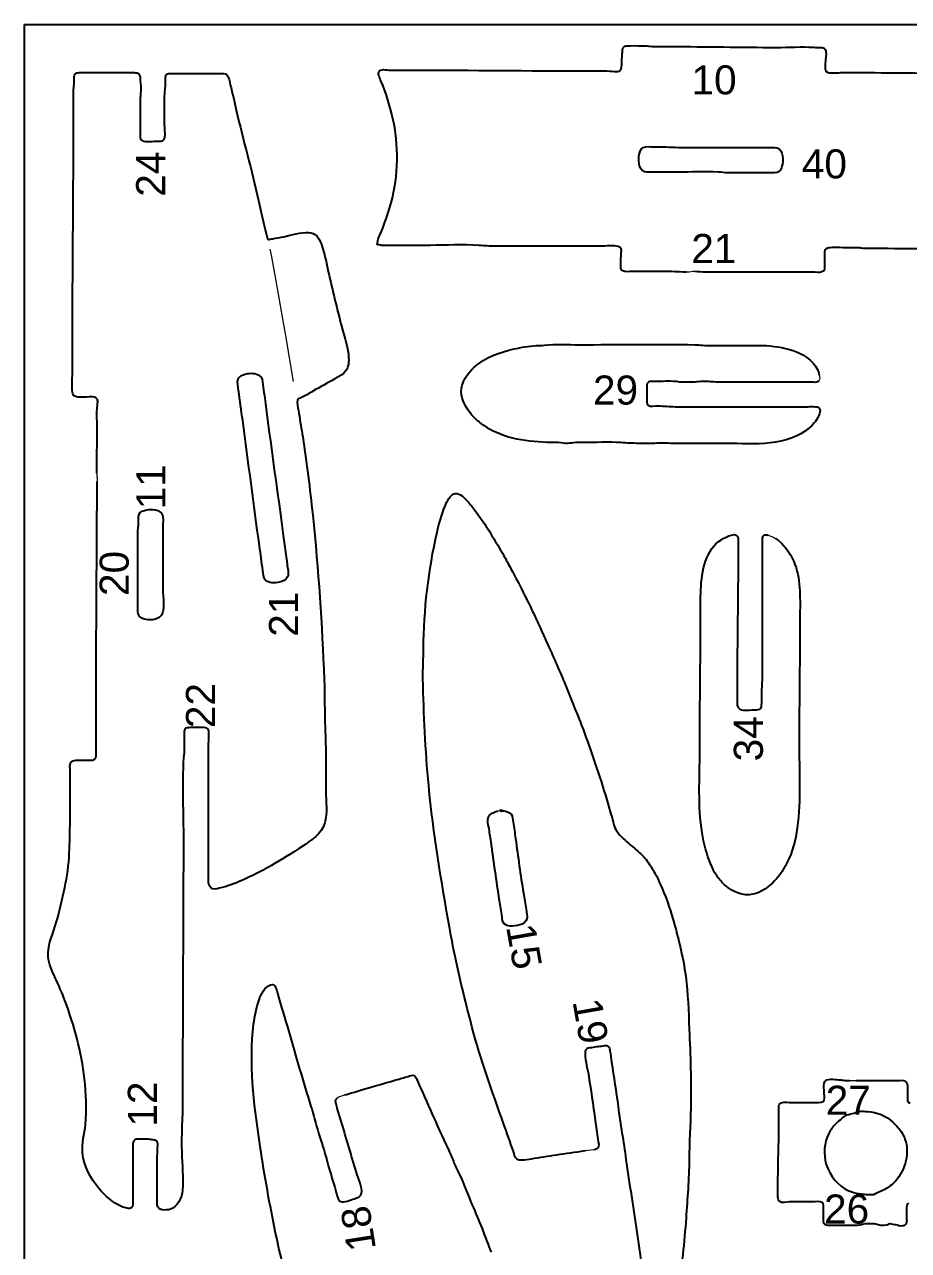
# Model space of a CAD drawing. Extents: x 0 to 180, y 67 to 296.
# Drawn here: x -0.2 to 106.3, y 148.4 to 296 of the extents above; entities that cross this region are included whole.
import ezdxf
from ezdxf.enums import TextEntityAlignment as Align

# ---------------------------------------------------------------- set-up
doc = ezdxf.new("R2010")
doc.units = 0
doc.layers.add('Cut', color=7, linetype='Continuous')
for name, color, linetype, lineweight in [('Gravur', 3, 'Continuous', 15), ('Stege', 5, 'Continuous', 20), ('Text', 1, 'Continuous', 25)]:
    doc.layers.add(name, color=color, linetype=linetype, lineweight=lineweight)
doc.styles.add('textstyle0', font='')
doc.styles.add('textstyle1', font='')
doc.styles.add('textstyle16', font='')
doc.styles.add('textstyle17', font='')
doc.styles.add('textstyle18', font='')
doc.styles.add('textstyle19', font='')
doc.styles.add('textstyle2', font='')
doc.styles.add('textstyle20', font='')
doc.styles.add('textstyle21', font='')
doc.styles.add('textstyle3', font='')
doc.styles.add('textstyle38', font='')
doc.styles.add('textstyle39', font='')
doc.styles.add('textstyle4', font='')
doc.styles.add('textstyle5', font='')
doc.styles.add('textstyle6', font='')
doc.styles.add('textstyle8', font='')
doc.styles.get('textstyle0').set_extended_font_data('Arial')
doc.styles.get('textstyle1').set_extended_font_data('Arial')
doc.styles.get('textstyle16').set_extended_font_data('Arial')
doc.styles.get('textstyle17').set_extended_font_data('Arial')
doc.styles.get('textstyle18').set_extended_font_data('Arial')
doc.styles.get('textstyle19').set_extended_font_data('Arial')
doc.styles.get('textstyle2').set_extended_font_data('Arial')
doc.styles.get('textstyle20').set_extended_font_data('Arial')
doc.styles.get('textstyle21').set_extended_font_data('Arial')
doc.styles.get('textstyle3').set_extended_font_data('Arial')
doc.styles.get('textstyle38').set_extended_font_data('Arial')
doc.styles.get('textstyle39').set_extended_font_data('Arial')
doc.styles.get('textstyle4').set_extended_font_data('Arial')
doc.styles.get('textstyle5').set_extended_font_data('Arial')
doc.styles.get('textstyle6').set_extended_font_data('Arial')
doc.styles.get('textstyle8').set_extended_font_data('Arial')

msp = doc.modelspace()

# ---------------------------------------------------------------- linework, layer by layer
at = {"layer": 'Cut'}
for p, q in [((-0.2, 296.03), (179.69, 296.03)), ((-0.2, 66.56), (-0.2, 296.03))]:
    msp.add_line(p, q, dxfattribs=at)
for points in [[(7.36, 290.23), (11.87, 290.23)], [(98.12, 290.23), (101.46, 290.23)], [(5.69, 280.42), (5.69, 287.68)], [(86.74, 281.2), (89.19, 281.2)], [(78.4, 278.26), (75.75, 278.26)], [(89.59, 278.16), (86.74, 278.16)], [(69.18, 269.33), (63.78, 269.33)], [(75.75, 266.29), (73, 266.29)], [(5.59, 254.51), (5.59, 260.6)], [(90.86, 250), (94.2, 250)], [(8.53, 242), (8.54, 247.84)], [(16.48, 235.97), (16.48, 234.1), (16.48, 227.63)], [(13.44, 225.76), (13.44, 227.63), (13.44, 234.4)], [(30.98, 234.5), (31.43, 231.06)], [(88.7, 217.91), (88.7, 229.69), (88.7, 233.32)], [(8.44, 210.46), (8.44, 218.01)], [(85.66, 218.21), (85.66, 214.67)], [(21.98, 193.38), (21.98, 196.72), (21.98, 206.73)], [(5.3, 203.98), (5.3, 206.14)], [(91.94, 166.2), (94.49, 166.2)], [(90.67, 163.26), (90.67, 165.12)], [(12.85, 159.82), (12.85, 155.31)], [(15.8, 154.82), (15.8, 159.73)]]:
    msp.add_lwpolyline(points, dxfattribs=at)
for points in [[(71.76, 291.9), (71.79, 292.15), (71.82, 292.44), (71.83, 292.68)], [(71.83, 292.68), (71.83, 292.86), (71.81, 293.06), (71.93, 293.24)], [(71.93, 293.24), (72.05, 293.42), (72.23, 293.45), (72.42, 293.46)], [(72.42, 293.46), (72.87, 293.5), (73.6, 293.47), (74.08, 293.47)], [(74.08, 293.47), (74.69, 293.46), (75.26, 293.4), (75.85, 293.37)], [(75.85, 293.37), (76.41, 293.35), (77.04, 293.37), (77.62, 293.37)], [(77.62, 293.37), (81.87, 293.37), (86.13, 293.27), (90.37, 293.27)], [(90.37, 293.27), (91.87, 293.27), (93.4, 293.38), (94.89, 293.28)], [(94.89, 293.28), (95.14, 293.26), (95.43, 293.28), (95.67, 293.27)], [(95.67, 293.27), (95.83, 293.26), (95.98, 293.27), (96.13, 293.17)], [(96.13, 293.17), (96.37, 293.01), (96.35, 292.72), (96.36, 292.49)], [(96.36, 292.49), (96.36, 292.09), (96.25, 291.32), (96.26, 290.92)], [(71.63, 290.57), (71.82, 290.85), (71.71, 291.54), (71.76, 291.9)], [(96.26, 290.92), (96.26, 290.63), (96.23, 290.36), (96.57, 290.26)], [(5.79, 289.35), (5.79, 289.57), (5.75, 289.89), (5.89, 290.07)], [(5.89, 290.07), (6.01, 290.23), (6.19, 290.22), (6.38, 290.23)], [(6.38, 290.23), (6.68, 290.24), (7.05, 290.23), (7.36, 290.23)], [(11.87, 290.23), (12.24, 290.23), (12.69, 290.24), (13.05, 290.23)], [(13.05, 290.23), (13.24, 290.22), (13.43, 290.22), (13.58, 290.07)], [(13.58, 290.07), (13.73, 289.93), (13.73, 289.73), (13.74, 289.54)], [(13.74, 289.54), (13.75, 289.15), (13.79, 288.67), (13.82, 288.27)], [(16.78, 289.35), (16.78, 289.54), (16.75, 289.8), (16.88, 289.97)], [(16.88, 289.97), (16.98, 290.1), (17.13, 290.11), (17.27, 290.13)], [(17.27, 290.13), (17.45, 290.14), (17.67, 290.13), (17.86, 290.13)], [(17.86, 290.13), (18.94, 290.13), (20.02, 290.13), (21.1, 290.13)], [(21.1, 290.13), (21.85, 290.13), (22.6, 290.13), (23.35, 290.13)], [(23.35, 290.13), (23.62, 290.13), (23.97, 290.17), (24.18, 289.97)], [(24.18, 289.97), (24.46, 289.71), (24.5, 289.12), (24.59, 288.76)], [(42.48, 289.93), (42.45, 290.09), (42.39, 290.28), (42.55, 290.43)], [(42.74, 289.25), (42.63, 289.48), (42.53, 289.71), (42.48, 289.93)], [(42.55, 290.43), (42.88, 290.73), (43.55, 290.52), (44.06, 290.52)], [(44.06, 290.52), (45.78, 290.52), (47.62, 290.52), (49.36, 290.52)], [(49.36, 290.52), (56.23, 290.52), (63.09, 290.43), (69.96, 290.43)], [(69.96, 290.43), (70.35, 290.43), (70.76, 290.37), (71.14, 290.37)], [(71.14, 290.37), (71.34, 290.37), (71.51, 290.4), (71.63, 290.57)], [(96.57, 290.26), (97.03, 290.12), (97.58, 290.23), (98.12, 290.23)], [(101.46, 290.23), (105.72, 290.23), (109.95, 290.13), (114.22, 290.13)], [(5.69, 287.68), (5.69, 288.22), (5.79, 288.81), (5.79, 289.35)], [(13.82, 288.27), (13.84, 287.91), (13.75, 287.55), (13.74, 287.19)], [(16.68, 283.85), (16.68, 285.34), (16.58, 286.89), (16.75, 288.37)], [(16.75, 288.37), (16.79, 288.67), (16.78, 289.04), (16.78, 289.35)], [(24.59, 288.76), (24.85, 287.75), (25.09, 286.73), (25.32, 285.72)], [(44.14, 284.83), (43.78, 286.33), (43.36, 287.83), (42.74, 289.25)], [(13.74, 287.19), (13.71, 286.14), (13.74, 285.09), (13.74, 284.05)], [(25.32, 285.72), (26.14, 282.07), (27.2, 278.48), (27.99, 274.82)], [(13.74, 284.05), (13.74, 283.56), (13.72, 283.06), (13.74, 282.58)], [(16.58, 282.14), (16.86, 282.49), (16.68, 283.42), (16.68, 283.85)], [(43.97, 274.53), (44.84, 277.83), (44.94, 281.51), (44.14, 284.83)], [(13.74, 282.58), (13.75, 282.37), (13.76, 282.15), (13.96, 282.05)], [(13.96, 282.05), (14.44, 281.81), (15.36, 281.98), (15.9, 281.99)], [(15.9, 281.99), (16.11, 281.99), (16.43, 281.95), (16.58, 282.14)], [(73.83, 279.34), (73.73, 279.89), (73.8, 280.87), (74.32, 281.2)], [(74.32, 281.2), (74.63, 281.4), (75.19, 281.3), (75.55, 281.3)], [(75.55, 281.3), (76.58, 281.3), (77.59, 281.26), (78.6, 281.23)], [(78.6, 281.23), (78.99, 281.22), (79.3, 281.21), (79.68, 281.2)], [(79.68, 281.2), (80.07, 281.19), (80.44, 281.2), (80.85, 281.2)], [(80.85, 281.2), (82.81, 281.2), (84.78, 281.2), (86.74, 281.2)], [(89.19, 281.2), (89.59, 281.2), (90.08, 281.28), (90.46, 281.17)], [(90.46, 281.17), (91.27, 280.95), (91.22, 279.57), (91.05, 278.95)], [(5.59, 260.6), (5.59, 267.2), (5.69, 273.8), (5.69, 280.42)], [(74.49, 278.29), (74.05, 278.41), (73.91, 278.94), (73.83, 279.34)], [(75.75, 278.26), (75.36, 278.26), (74.86, 278.18), (74.49, 278.29)], [(83.4, 278.26), (81.74, 278.28), (80.07, 278.26), (78.4, 278.26)], [(84.48, 278.16), (84.14, 278.18), (83.77, 278.25), (83.4, 278.26)], [(85.07, 278.16), (84.87, 278.16), (84.69, 278.16), (84.48, 278.16)], [(86.74, 278.16), (86.2, 278.16), (85.61, 278.16), (85.07, 278.16)], [(90.71, 278.32), (90.42, 278.08), (89.94, 278.16), (89.59, 278.16)], [(91.05, 278.95), (90.99, 278.72), (90.9, 278.48), (90.71, 278.32)], [(27.99, 274.82), (28.19, 273.87), (28.42, 272.92), (28.64, 271.98)], [(42.95, 271.49), (43.32, 272.49), (43.7, 273.49), (43.97, 274.53)], [(28.64, 271.98), (28.73, 271.61), (28.87, 271.05), (28.94, 270.7)], [(28.94, 270.7), (28.99, 270.44), (29.06, 270.28), (29.14, 270.11)], [(29.14, 270.11), (29.29, 270.16), (29.44, 270.19), (29.73, 270.23)], [(29.73, 270.23), (30.06, 270.27), (30.66, 270.4), (31.01, 270.47)], [(31.01, 270.47), (31.95, 270.66), (33.09, 271.04), (34.05, 270.99)], [(34.05, 270.99), (34.41, 270.97), (34.74, 270.84), (35, 270.58)], [(35, 270.58), (35.28, 270.29), (35.45, 269.91), (35.58, 269.53)], [(42.3, 269.5), (42.33, 269.86), (42.37, 270.08), (42.49, 270.41)], [(42.49, 270.41), (42.62, 270.74), (42.82, 271.14), (42.95, 271.49)], [(35.58, 269.53), (35.94, 268.49), (36.17, 267.36), (36.4, 266.29)], [(43.08, 269.43), (42.55, 269.37), (42.77, 269.54), (42.3, 269.5)], [(43.96, 269.43), (43.66, 269.43), (43.36, 269.42), (43.08, 269.43)], [(48.67, 269.43), (47.1, 269.43), (45.53, 269.43), (43.96, 269.43)], [(54.56, 269.42), (52.64, 269.55), (50.6, 269.43), (48.67, 269.43)], [(56.52, 269.33), (55.88, 269.33), (55.2, 269.37), (54.56, 269.42)], [(57.4, 269.33), (57.09, 269.33), (56.82, 269.33), (56.52, 269.33)], [(58.09, 269.33), (57.84, 269.33), (57.67, 269.33), (57.4, 269.33)], [(58.68, 269.33), (58.47, 269.33), (58.3, 269.33), (58.09, 269.33)], [(59.36, 269.33), (59.12, 269.33), (58.92, 269.33), (58.68, 269.33)], [(60.84, 269.33), (60.34, 269.33), (59.87, 269.33), (59.36, 269.33)], [(63.78, 269.33), (62.79, 269.33), (61.81, 269.33), (60.84, 269.33)], [(71.33, 269.3), (70.8, 269.44), (69.8, 269.33), (69.18, 269.33)], [(71.69, 268.54), (71.73, 268.91), (71.75, 269.18), (71.33, 269.3)], [(96.65, 269.12), (96.15, 269.04), (96.17, 268.79), (96.16, 268.35)], [(98.91, 269.13), (98.28, 269.13), (97.22, 269.21), (96.65, 269.12)], [(100.38, 269.12), (99.92, 269.16), (99.38, 269.13), (98.91, 269.13)], [(100.97, 269.04), (100.76, 269.06), (100.58, 269.1), (100.38, 269.12)], [(101.56, 269.03), (101.35, 269.03), (101.18, 269.03), (100.97, 269.04)], [(102.15, 269.03), (101.94, 269.03), (101.76, 269.03), (101.56, 269.03)], [(103.81, 269.03), (103.24, 269.03), (102.7, 269.03), (102.15, 269.03)], [(116.18, 268.97), (112.07, 268.97), (107.93, 269.03), (103.81, 269.03)], [(71.63, 267.07), (71.63, 267.49), (71.64, 268.14), (71.69, 268.54)], [(96.16, 268.35), (96.15, 267.99), (96.16, 267.44), (96.16, 267.07)], [(36.4, 266.29), (36.9, 263.98), (37.49, 261.7), (38.06, 259.42)], [(71.86, 266.35), (71.6, 266.47), (71.63, 266.82), (71.63, 267.07)], [(73, 266.29), (72.55, 266.29), (72.22, 266.17), (71.86, 266.35)], [(79.5, 266.2), (78.44, 266.25), (77.1, 266.29), (75.75, 266.29)], [(81.83, 266.19), (81.43, 266.19), (80.99, 266.26), (80.56, 266.27)], [(82.42, 266.2), (82.21, 266.2), (82.05, 266.19), (81.83, 266.19)], [(83.21, 266.19), (82.95, 266.19), (82.68, 266.2), (82.42, 266.2)], [(85.37, 266.19), (84.63, 266.19), (83.93, 266.19), (83.21, 266.19)], [(92.63, 266.19), (90.21, 266.25), (87.78, 266.19), (85.37, 266.19)], [(94.79, 266.19), (94.05, 266.19), (93.36, 266.17), (92.63, 266.19)], [(95.85, 266.22), (95.55, 266.13), (95.13, 266.19), (94.79, 266.19)], [(96.16, 267.07), (96.16, 266.72), (96.27, 266.34), (95.85, 266.22)], [(38.06, 259.42), (38.34, 258.29), (38.8, 257.05), (38.85, 255.89)], [(53.97, 254.76), (55.34, 255.95), (57.04, 256.54), (58.78, 256.95)], [(58.78, 256.95), (59.62, 257.15), (60.55, 257.29), (61.43, 257.35)], [(61.43, 257.35), (61.77, 257.37), (62.07, 257.37), (62.41, 257.41)], [(62.41, 257.41), (63.76, 257.59), (65.26, 257.46), (66.63, 257.46)], [(66.63, 257.46), (71.26, 257.46), (75.92, 257.57), (80.56, 257.45)], [(80.56, 257.45), (81.23, 257.44), (81.84, 257.36), (82.52, 257.36)], [(82.52, 257.36), (82.87, 257.36), (83.07, 257.36), (83.4, 257.36)], [(83.4, 257.36), (83.65, 257.36), (83.84, 257.36), (84.09, 257.36)], [(84.09, 257.36), (84.52, 257.36), (84.94, 257.36), (85.37, 257.36)], [(85.37, 257.36), (86.14, 257.36), (86.88, 257.36), (87.62, 257.36)], [(87.62, 257.36), (88.15, 257.36), (88.65, 257.39), (89.19, 257.35)], [(89.19, 257.35), (90.38, 257.27), (91.69, 257.06), (92.82, 256.59)], [(38.85, 255.89), (38.88, 255.19), (38.8, 254.55), (38.26, 254.05)], [(92.82, 256.59), (93.5, 256.31), (94.16, 255.94), (94.66, 255.39)], [(5.61, 251.57), (5.45, 252.48), (5.59, 253.59), (5.59, 254.51)], [(25.54, 253.33), (25.73, 253.75), (26.27, 253.9), (26.69, 253.98)], [(26.69, 253.98), (27.17, 254.07), (27.95, 254.02), (28.27, 253.59)], [(38.26, 254.05), (37.94, 253.77), (37.56, 253.57), (37.19, 253.35)], [(52.42, 251.77), (52.39, 252.87), (53.18, 254.08), (53.97, 254.76)], [(94.66, 255.39), (95.06, 254.96), (95.44, 254.41), (95.55, 253.83)], [(25.59, 251.96), (25.55, 252.36), (25.36, 252.96), (25.54, 253.33)], [(28.27, 253.59), (28.52, 253.28), (28.5, 252.73), (28.55, 252.35)], [(37.19, 253.35), (36.31, 252.83), (35.42, 252.39), (34.54, 251.85)], [(74.83, 252.81), (74.74, 252.64), (74.77, 252.45), (74.77, 252.26)], [(75.26, 253.04), (75.1, 253.02), (74.92, 253), (74.83, 252.81)], [(75.85, 253.04), (75.66, 253.04), (75.44, 253.05), (75.26, 253.04)], [(78.2, 253.03), (77.44, 253.08), (76.62, 253.04), (75.85, 253.04)], [(78.89, 252.95), (78.65, 252.97), (78.46, 253.01), (78.2, 253.03)], [(79.87, 252.94), (79.57, 252.94), (79.19, 252.93), (78.89, 252.95)], [(80.76, 252.98), (80.44, 252.94), (80.22, 252.94), (79.87, 252.94)], [(81.74, 253.04), (81.41, 253.05), (81.06, 253.02), (80.76, 252.98)], [(83.5, 252.95), (82.92, 252.96), (82.34, 253.02), (81.74, 253.04)], [(84.19, 252.94), (83.94, 252.94), (83.75, 252.94), (83.5, 252.95)], [(84.97, 252.94), (84.68, 252.94), (84.48, 252.94), (84.19, 252.94)], [(85.96, 252.94), (85.6, 252.94), (85.32, 252.94), (84.97, 252.94)], [(91.55, 252.94), (89.71, 252.94), (87.78, 252.94), (85.96, 252.94)], [(94.59, 252.94), (93.58, 252.94), (92.56, 252.94), (91.55, 252.94)], [(95.5, 253.1), (95.29, 252.86), (94.93, 252.94), (94.59, 252.94)], [(7.85, 251.18), (7.32, 251.19), (5.72, 250.9), (5.61, 251.57)], [(8.53, 250.95), (8.35, 251.18), (8.13, 251.17), (7.85, 251.18)], [(26.09, 248.33), (25.92, 249.54), (25.74, 250.75), (25.59, 251.96)], [(28.55, 252.35), (28.67, 251.47), (28.82, 250.59), (28.93, 249.7)], [(33.26, 251.15), (32.92, 250.98), (32.64, 250.95), (32.65, 250.49)], [(34.54, 251.85), (34.16, 251.62), (33.65, 251.34), (33.26, 251.15)], [(53.58, 249.12), (52.99, 249.84), (52.46, 250.8), (52.42, 251.77)], [(74.77, 252.26), (74.77, 251.9), (74.77, 251.34), (74.77, 250.98)], [(8.54, 247.84), (8.54, 248.46), (8.52, 249.08), (8.54, 249.7)], [(8.62, 250.59), (8.62, 250.69), (8.62, 250.85), (8.53, 250.95)], [(8.54, 249.7), (8.55, 250.01), (8.63, 250.31), (8.62, 250.59)], [(28.93, 249.7), (29.55, 244.63), (30.31, 239.57), (30.98, 234.5)], [(32.65, 250.49), (32.66, 250.1), (32.8, 249.62), (32.86, 249.21)], [(74.77, 250.98), (74.77, 250.74), (74.72, 250.36), (74.93, 250.2)], [(74.93, 250.2), (75.25, 249.94), (75.7, 250.11), (76.14, 250.1)], [(76.14, 250.1), (76.84, 250.08), (77.51, 250), (78.2, 250)], [(78.2, 250), (78.5, 250), (78.78, 250), (79.09, 250)], [(79.09, 250), (79.31, 250), (79.54, 250), (79.77, 250)], [(79.77, 250), (80.05, 250), (80.26, 250), (80.56, 250)], [(80.56, 250), (81.12, 250), (81.75, 250), (82.33, 250)], [(82.33, 250), (85.16, 250), (88.02, 250), (90.86, 250)], [(94.2, 250), (94.48, 250), (94.81, 250.01), (95.08, 250)], [(95.08, 250), (95.25, 249.99), (95.39, 250), (95.51, 249.9)], [(95.51, 249.9), (95.73, 249.72), (95.64, 249.36), (95.56, 249.12)], [(28.12, 233.22), (27.38, 238.25), (26.79, 243.3), (26.09, 248.33)], [(32.86, 249.21), (32.99, 248.26), (33.18, 247.32), (33.32, 246.37)], [(54.56, 248.16), (54.2, 248.45), (53.88, 248.76), (53.58, 249.12)], [(55.73, 247.35), (55.33, 247.59), (54.93, 247.86), (54.56, 248.16)], [(95.21, 248.43), (94.86, 247.88), (94.45, 247.47), (93.9, 247.09)], [(95.56, 249.12), (95.48, 248.87), (95.35, 248.65), (95.21, 248.43)], [(63.78, 245.68), (61.03, 245.71), (58.17, 245.93), (55.73, 247.35)], [(93.9, 247.09), (90.97, 245.06), (87.09, 245.58), (83.7, 245.58)], [(33.32, 246.37), (33.78, 243.24), (34.19, 240.1), (34.52, 236.95)], [(64.96, 245.58), (64.57, 245.59), (64.23, 245.68), (63.78, 245.68)], [(65.94, 245.64), (65.63, 245.6), (65.27, 245.58), (64.96, 245.58)], [(67.12, 245.68), (66.73, 245.68), (66.32, 245.69), (65.94, 245.64)], [(71.63, 245.67), (70.15, 245.77), (68.6, 245.68), (67.12, 245.68)], [(73.79, 245.58), (73.09, 245.58), (72.34, 245.62), (71.63, 245.67)], [(75.75, 245.58), (75.08, 245.58), (74.43, 245.58), (73.79, 245.58)], [(76.63, 245.62), (76.36, 245.63), (76.04, 245.59), (75.75, 245.58)], [(77.62, 245.58), (77.25, 245.58), (76.96, 245.61), (76.63, 245.62)], [(78.6, 245.58), (78.23, 245.58), (77.98, 245.58), (77.62, 245.58)], [(83.7, 245.58), (82.03, 245.58), (80.26, 245.58), (78.6, 245.58)], [(8.44, 218.01), (8.44, 225.8), (8.54, 233.58), (8.54, 240.99)], [(50.79, 238.71), (50.97, 239.01), (51.19, 239.34), (51.52, 239.5)], [(51.52, 239.5), (52.06, 239.75), (52.64, 239.15), (52.98, 238.81)], [(49.5, 234.89), (49.73, 235.92), (50.03, 236.95), (50.42, 237.93)], [(50.42, 237.93), (50.52, 238.2), (50.64, 238.46), (50.79, 238.71)], [(52.98, 238.81), (53.39, 238.41), (53.71, 237.99), (54.05, 237.54)], [(13.54, 235.97), (13.55, 236.29), (13.47, 236.72), (13.6, 237.04)], [(13.6, 237.04), (13.74, 237.38), (14.18, 237.51), (14.52, 237.58)], [(14.52, 237.58), (15.13, 237.72), (16.16, 237.62), (16.43, 236.94)], [(16.43, 236.94), (16.54, 236.65), (16.48, 236.27), (16.48, 235.97)], [(34.52, 236.95), (35.23, 230.36), (35.62, 223.74), (35.91, 217.13)], [(54.05, 237.54), (54.61, 236.8), (55.12, 236.07), (55.61, 235.28)], [(13.44, 234.4), (13.44, 234.72), (13.44, 235.07), (13.48, 235.38)], [(13.48, 235.38), (13.51, 235.58), (13.53, 235.75), (13.54, 235.97)], [(47.88, 220.86), (47.88, 225.54), (48.47, 230.32), (49.5, 234.89)], [(55.61, 235.28), (56.04, 234.6), (56.4, 233.99), (56.81, 233.32)], [(56.81, 233.32), (57.21, 232.66), (57.61, 231.94), (57.97, 231.26)], [(82.62, 232.93), (83.17, 233.69), (84.09, 234.31), (84.97, 234.53)], [(84.97, 234.53), (85.15, 234.58), (85.42, 234.64), (85.6, 234.49)], [(85.6, 234.49), (85.83, 234.31), (85.76, 234.02), (85.76, 233.71)], [(85.76, 233.71), (85.76, 232.74), (85.76, 231.74), (85.76, 230.77)], [(88.7, 233.32), (88.7, 233.57), (88.69, 233.87), (88.71, 234.1)], [(88.71, 234.1), (88.72, 234.24), (88.73, 234.39), (88.86, 234.49)], [(88.86, 234.49), (89.03, 234.62), (89.24, 234.55), (89.39, 234.52)], [(90.27, 234.14), (91.29, 233.48), (91.98, 232.43), (92.46, 231.36)], [(28.51, 230.28), (28.37, 231.26), (28.26, 232.24), (28.12, 233.22)], [(81.25, 226.25), (81.25, 228.46), (81.3, 231.06), (82.62, 232.93)], [(31.43, 231.06), (31.49, 230.6), (31.71, 229.92), (31.49, 229.49)], [(57.97, 231.26), (58.11, 230.98), (58.25, 230.74), (58.4, 230.47)], [(58.4, 230.47), (58.98, 229.42), (59.53, 228.31), (60.08, 227.23)], [(85.76, 230.77), (85.76, 226.59), (85.66, 222.4), (85.66, 218.21)], [(92.46, 231.36), (93.33, 229.41), (93.22, 227.07), (93.22, 224.98)], [(28.81, 229.13), (28.56, 229.42), (28.57, 229.91), (28.51, 230.28)], [(30.52, 228.85), (30.02, 228.75), (29.17, 228.7), (28.81, 229.13)], [(31.49, 229.49), (31.31, 229.12), (30.91, 228.93), (30.52, 228.85)], [(16.48, 227.63), (16.48, 226.58), (16.92, 224.71), (15.6, 224.42)], [(60.08, 227.23), (60.28, 226.83), (60.46, 226.46), (60.66, 226.06)], [(60.66, 226.06), (60.91, 225.56), (61.13, 225.07), (61.36, 224.59)], [(81.15, 208.49), (81.15, 214.41), (81.25, 220.35), (81.25, 226.25)], [(13.56, 224.88), (13.42, 225.15), (13.44, 225.47), (13.44, 225.76)], [(14.82, 224.32), (14.36, 224.33), (13.79, 224.46), (13.56, 224.88)], [(61.36, 224.59), (61.47, 224.35), (61.58, 224.13), (61.69, 223.9)], [(93.22, 224.98), (93.22, 219.84), (93.12, 214.71), (93.12, 209.57)], [(15.6, 224.42), (15.35, 224.36), (15.08, 224.31), (14.82, 224.32)], [(61.69, 223.9), (61.81, 223.67), (61.89, 223.45), (62, 223.21)], [(62, 223.21), (62.74, 221.54), (63.52, 219.89), (64.23, 218.21)], [(47.8, 217.23), (47.77, 218.43), (47.88, 219.65), (47.88, 220.86)], [(35.91, 217.13), (35.99, 215.2), (35.93, 213.27), (36.01, 211.34)], [(48.49, 204.37), (48.08, 208.64), (47.9, 212.95), (47.8, 217.23)], [(64.23, 218.21), (64.41, 217.79), (64.55, 217.43), (64.74, 217.03)], [(88.61, 214.67), (88.61, 215.76), (88.7, 216.83), (88.7, 217.91)], [(64.74, 217.03), (64.97, 216.53), (65.15, 215.98), (65.36, 215.46)], [(65.36, 215.46), (65.67, 214.64), (66.02, 213.82), (66.36, 213.01)], [(85.66, 214.67), (85.66, 214.3), (85.58, 213.75), (85.97, 213.57)], [(88.6, 214.09), (88.61, 214.27), (88.61, 214.48), (88.61, 214.67)], [(66.36, 213.01), (67.39, 210.54), (68.2, 207.97), (69.07, 205.45)], [(85.97, 213.57), (86.45, 213.35), (87.29, 213.49), (87.82, 213.5)], [(87.82, 213.5), (88.05, 213.5), (88.36, 213.47), (88.5, 213.65)], [(88.5, 213.65), (88.61, 213.78), (88.6, 213.94), (88.6, 214.09)], [(19.72, 211.34), (19.5, 211.33), (19.21, 211.35), (19.1, 211.11)], [(21.39, 211.34), (20.91, 211.36), (20.22, 211.35), (19.72, 211.34)], [(21.99, 210.94), (21.94, 211.3), (21.69, 211.32), (21.39, 211.34)], [(36.01, 211.34), (36.13, 208.79), (36.11, 206.24), (36.11, 203.68)], [(8.44, 208.3), (8.44, 208.98), (8.44, 209.76), (8.44, 210.46)], [(19.1, 211.11), (18.98, 210.87), (19.04, 210.52), (19.04, 210.26)], [(19.04, 210.26), (19.04, 209.61), (19.08, 208.94), (19.02, 208.3)], [(21.98, 209.38), (21.99, 209.94), (22.06, 210.44), (21.99, 210.94)], [(8.34, 207.64), (8.47, 207.84), (8.44, 208.06), (8.44, 208.3)], [(19.02, 208.3), (18.71, 205.04), (18.94, 201.66), (18.94, 198.39)], [(21.98, 206.73), (21.98, 207.61), (21.97, 208.49), (21.98, 209.38)], [(81.43, 198.68), (80.9, 201.89), (81.15, 205.24), (81.15, 208.49)], [(93.12, 209.57), (93.12, 206.17), (93.35, 202.65), (92.89, 199.27)], [(5.3, 206.14), (5.3, 206.5), (5.22, 206.8), (5.36, 207.1)], [(5.36, 207.1), (5.48, 207.39), (5.73, 207.4), (5.99, 207.41)], [(5.99, 207.41), (6.44, 207.43), (7.19, 207.41), (7.65, 207.41)], [(7.65, 207.41), (7.9, 207.42), (8.19, 207.41), (8.34, 207.64)], [(69.07, 205.45), (69.58, 203.97), (69.99, 202.43), (70.45, 200.94)], [(5.2, 196.23), (5.31, 198.81), (5.3, 201.38), (5.3, 203.98)], [(51.03, 187.1), (50.02, 192.84), (49.04, 198.57), (48.49, 204.37)], [(36.11, 203.68), (36.11, 202.47), (36.32, 201.03), (35.97, 199.86)], [(55.64, 200.45), (55.77, 200.99), (56.41, 201.19), (56.91, 201.33)], [(57.01, 201.43), (57.36, 201.4), (57.27, 201.4), (57.5, 201.33)], [(57.5, 201.33), (57.31, 201.25), (57.21, 201.1), (57.01, 201.43)], [(57.5, 201.33), (57.84, 201.28), (58.2, 201.21), (58.42, 200.92)], [(58.42, 200.92), (58.62, 200.66), (58.62, 200.26), (58.66, 199.96)], [(70.45, 200.94), (70.64, 200.32), (70.75, 199.66), (71.03, 199.07)], [(35.97, 199.86), (35.56, 198.48), (34.39, 197.81), (33.26, 197.04)], [(55.73, 199.37), (55.66, 199.75), (55.55, 200.06), (55.64, 200.45)], [(56, 197.6), (55.92, 198.18), (55.82, 198.79), (55.73, 199.37)], [(58.66, 199.96), (58.76, 199.3), (58.87, 198.65), (58.96, 197.99)], [(18.94, 198.39), (18.94, 187.75), (18.84, 177.14), (18.84, 166.5)], [(58.96, 197.99), (59.26, 195.81), (59.53, 193.59), (59.92, 191.42)], [(71.03, 199.07), (71.21, 198.72), (71.46, 198.46), (71.73, 198.19)], [(71.73, 198.19), (72.28, 197.63), (72.9, 197.15), (73.49, 196.63)], [(82.5, 194.85), (81.96, 196.04), (81.65, 197.39), (81.43, 198.68)], [(92.89, 199.27), (92.7, 197.8), (92.33, 196.36), (91.65, 195.05)], [(33.26, 197.04), (32.05, 196.23), (30.81, 195.45), (29.54, 194.73)], [(57.03, 190.54), (56.65, 192.9), (56.34, 195.25), (56, 197.6)], [(73.49, 196.63), (73.86, 196.32), (74.24, 196), (74.54, 195.64)], [(3.67, 187.99), (4.39, 190.64), (5.07, 193.47), (5.2, 196.23)], [(74.54, 195.64), (74.75, 195.39), (74.91, 195.14), (75.1, 194.85)], [(91.65, 195.05), (91.45, 194.65), (91.23, 194.25), (90.97, 193.87)], [(28.55, 194.19), (27.71, 193.77), (26.88, 193.32), (26, 192.95)], [(29.54, 194.73), (29.21, 194.54), (28.88, 194.36), (28.55, 194.19)], [(75.1, 194.85), (75.39, 194.41), (75.67, 193.96), (75.92, 193.48)], [(75.92, 193.48), (76.09, 193.15), (76.23, 192.83), (76.38, 192.5)], [(82.85, 194.07), (82.72, 194.33), (82.62, 194.59), (82.5, 194.85)], [(83.67, 192.89), (83.36, 193.26), (83.08, 193.63), (82.85, 194.07)], [(90.97, 193.87), (90.73, 193.52), (90.47, 193.2), (90.17, 192.89)], [(22.23, 192.07), (21.9, 192.36), (21.98, 192.97), (21.98, 193.38)], [(23.26, 192), (22.91, 191.94), (22.53, 191.79), (22.23, 192.07)], [(26, 192.95), (25.12, 192.57), (24.2, 192.17), (23.26, 192)], [(76.38, 192.5), (77.02, 191.12), (77.52, 189.64), (77.94, 188.18)], [(84.29, 192.27), (84.06, 192.46), (83.87, 192.66), (83.67, 192.89)], [(87.53, 191.27), (86.32, 191.04), (85.21, 191.53), (84.29, 192.27)], [(90.17, 192.89), (89.47, 192.18), (88.54, 191.46), (87.53, 191.27)], [(57.33, 188.57), (57.22, 189.23), (57.14, 189.88), (57.03, 190.54)], [(59.92, 191.42), (60.03, 190.77), (60.11, 190.11), (60.22, 189.46)], [(60.22, 189.46), (60.29, 189.08), (60.41, 188.66), (60.3, 188.28)], [(2.66, 183.77), (2.54, 185.21), (3.3, 186.63), (3.67, 187.99)], [(57.57, 187.73), (57.39, 187.95), (57.37, 188.3), (57.33, 188.57)], [(58.58, 187.43), (58.26, 187.42), (57.8, 187.47), (57.57, 187.73)], [(59.75, 187.68), (59.41, 187.51), (58.96, 187.45), (58.58, 187.43)], [(60.3, 188.28), (60.21, 188), (60.01, 187.81), (59.75, 187.68)], [(77.94, 188.18), (78.57, 185.98), (79.15, 183.69), (79.45, 181.41)], [(53.7, 175.33), (52.68, 179.21), (51.73, 183.15), (51.03, 187.1)], [(3.5, 181.21), (3.14, 182.01), (2.73, 182.87), (2.66, 183.77)], [(4.67, 178.47), (4.33, 179.39), (3.91, 180.31), (3.5, 181.21)], [(28.06, 178.57), (28.3, 179.24), (28.77, 180.13), (29.44, 180.36)], [(29.44, 180.36), (29.8, 180.48), (29.94, 180.34), (30.07, 180.03)], [(79.45, 181.41), (79.74, 179.29), (79.78, 177.16), (79.88, 175.03)], [(30.07, 180.03), (30.16, 179.83), (30.22, 179.57), (30.28, 179.35)], [(30.28, 179.35), (30.7, 177.8), (31.19, 176.28), (31.64, 174.74)], [(7.04, 169.05), (6.65, 172.3), (5.82, 175.41), (4.67, 178.47)], [(27.4, 175.62), (27.53, 176.61), (27.74, 177.63), (28.06, 178.57)], [(28.1, 161.49), (27.44, 166.1), (26.81, 170.98), (27.4, 175.62)], [(31.64, 174.74), (32.52, 171.73), (33.36, 168.7), (34.31, 165.71)], [(57.51, 163.65), (56.14, 167.52), (54.74, 171.36), (53.7, 175.33)], [(79.88, 175.03), (80.01, 171.87), (80.14, 168.68), (80.07, 165.52)], [(67.9, 172.76), (67.66, 172.72), (67.41, 172.65), (67.36, 172.37)], [(69.47, 172.98), (68.96, 172.92), (68.41, 172.86), (67.9, 172.76)], [(70.2, 172.91), (70, 173.09), (69.71, 173), (69.47, 172.98)], [(70.37, 172.38), (70.34, 172.57), (70.34, 172.78), (70.2, 172.91)], [(67.36, 172.37), (67.22, 171.6), (67.6, 170.43), (67.73, 169.64)], [(70.56, 171.01), (70.5, 171.47), (70.43, 171.93), (70.37, 172.38)], [(71.35, 165.71), (71.14, 167.48), (70.81, 169.25), (70.56, 171.01)], [(7.15, 163.55), (7.31, 165.32), (7.25, 167.29), (7.04, 169.05)], [(39.54, 167.45), (41.2, 167.95), (42.89, 168.43), (44.55, 168.91)], [(44.55, 168.91), (45.03, 169.05), (45.55, 169.19), (46.02, 169.34)], [(46.02, 169.34), (46.24, 169.41), (46.54, 169.55), (46.76, 169.43)], [(46.76, 169.43), (46.94, 169.33), (47.01, 169.12), (47.08, 168.95)], [(47.08, 168.95), (47.24, 168.61), (47.4, 168.22), (47.55, 167.87)], [(67.73, 169.64), (68.03, 167.78), (68.27, 165.91), (68.55, 164.04)], [(96.16, 166.99), (96.16, 167.41), (95.96, 168.56), (96.32, 168.85)], [(96.32, 168.85), (96.64, 169.1), (97.67, 168.95), (98.02, 168.92)], [(98.02, 168.92), (98.25, 168.9), (98.39, 168.87), (98.61, 168.86)], [(98.61, 168.86), (98.82, 168.85), (98.99, 168.85), (99.2, 168.85)], [(99.99, 168.85), (100.05, 168.85), (100.31, 168.85), (100.58, 168.85)], [(100.58, 168.85), (100.81, 168.85), (101.03, 168.85), (101.26, 168.85)], [(101.26, 168.85), (101.71, 168.85), (102.01, 168.85), (102.44, 168.85)], [(102.44, 168.85), (102.78, 168.85), (103.09, 168.85), (103.42, 168.85)], [(103.42, 168.85), (103.94, 168.85), (104.47, 168.85), (104.99, 168.85)], [(104.99, 168.85), (105.35, 168.85), (105.66, 168.94), (105.94, 168.75)], [(105.94, 168.75), (106.17, 168.6), (106.16, 168.31), (106.17, 168.07)], [(38.4, 167.1), (38.55, 167.16), (39.06, 167.3), (39.54, 167.45)], [(47.55, 167.87), (48.13, 166.51), (48.74, 165.2), (49.34, 163.85)], [(95.76, 166.22), (96.22, 166.29), (96.16, 166.6), (96.16, 166.99)], [(106.17, 166.89), (106.17, 166.55), (106.08, 166.25), (106.48, 166.13)], [(106.17, 168.07), (106.18, 167.73), (106.17, 167.22), (106.17, 166.89)], [(18.84, 166.5), (18.84, 164.4), (18.69, 162.32), (18.74, 160.22)], [(34.31, 165.71), (34.56, 164.94), (34.74, 164.13), (34.97, 163.36)], [(37.34, 166.01), (37.28, 166.25), (37.21, 166.52), (37.42, 166.72)], [(37.96, 163.95), (37.77, 164.62), (37.52, 165.34), (37.34, 166.01)], [(72.3, 159.33), (72.01, 161.46), (71.61, 163.58), (71.35, 165.71)], [(80.07, 165.52), (80.02, 163.46), (79.88, 161.39), (79.87, 159.33)], [(90.67, 165.12), (90.67, 165.39), (90.61, 165.73), (90.72, 165.97)], [(90.72, 165.97), (90.9, 166.33), (91.61, 166.2), (91.94, 166.2)], [(94.49, 166.2), (94.92, 166.2), (95.39, 166.15), (95.76, 166.22)], [(39.78, 157.76), (39.18, 159.83), (38.55, 161.88), (37.96, 163.95)], [(68.55, 164.04), (68.66, 163.29), (68.78, 162.54), (68.88, 161.79)], [(98.21, 164.21), (98, 164.02), (97.75, 163.85), (97.54, 163.64)], [(98.9, 164.7), (98.54, 164.53), (98.49, 164.46), (98.21, 164.21)], [(98.9, 164.7), (99.2, 164.8), (99.28, 164.82), (99.5, 164.86)], [(99.5, 164.86), (99.86, 164.94), (100.06, 165.06), (100.38, 165.11)], [(100.38, 165.11), (100.67, 165.15), (101.03, 165.13), (101.36, 165.12)], [(101.36, 165.12), (102.45, 165.07), (103.61, 164.57), (104.4, 163.84)], [(6.79, 160.12), (6.68, 161.24), (7.04, 162.44), (7.15, 163.55)], [(34.97, 163.36), (35.36, 162.05), (35.82, 160.75), (36.17, 159.43)], [(49.34, 163.85), (49.85, 162.7), (50.39, 161.56), (50.91, 160.41)], [(58.69, 160.31), (58.3, 161.43), (57.91, 162.54), (57.51, 163.65)], [(90.57, 156.98), (90.57, 159.08), (90.67, 161.17), (90.67, 163.26)], [(96.69, 162.47), (96.11, 161.33), (96.01, 159.96), (96.39, 158.74)], [(97.54, 163.64), (97.21, 163.31), (96.91, 162.91), (96.69, 162.47)], [(104.4, 163.84), (104.64, 163.62), (104.86, 163.41), (105.06, 163.16)], [(105.06, 163.16), (105.37, 162.78), (105.7, 162.26), (105.87, 161.79)], [(12.96, 161.56), (12.84, 161.39), (12.86, 161.21), (12.85, 161)], [(12.85, 161), (12.85, 160.62), (12.85, 160.21), (12.85, 159.82)], [(13.64, 161.79), (13.4, 161.78), (13.11, 161.79), (12.96, 161.56)], [(14.72, 161.77), (14.37, 161.8), (13.99, 161.79), (13.64, 161.79)], [(15.31, 161.69), (15.1, 161.72), (14.92, 161.75), (14.72, 161.77)], [(15.59, 161.63), (15.51, 161.67), (15.42, 161.68), (15.31, 161.69)], [(15.85, 161), (15.88, 161.29), (15.87, 161.5), (15.59, 161.63)], [(15.8, 159.73), (15.8, 160.14), (15.82, 160.6), (15.85, 161)], [(29.93, 151.09), (29.22, 154.54), (28.61, 158), (28.1, 161.49)], [(68.88, 161.79), (68.93, 161.46), (69.02, 161.21), (68.95, 160.91)], [(105.87, 161.79), (106.28, 160.61), (106.12, 159.06), (105.55, 157.96)], [(8.8, 155.8), (7.77, 157.01), (6.95, 158.49), (6.79, 160.12)], [(18.74, 160.22), (18.78, 158.65), (18.95, 157.18), (18.83, 155.6)], [(50.91, 160.41), (51.13, 159.93), (51.33, 159.43), (51.54, 158.94)], [(59.12, 159.39), (58.84, 159.64), (58.82, 159.94), (58.69, 160.31)], [(67.32, 160.36), (64.86, 160), (62.79, 159.69), (60.84, 159.38)], [(68.95, 160.91), (68.87, 160.62), (68.65, 160.56), (68.39, 160.51)], [(36.17, 159.43), (36.52, 158.12), (36.93, 156.81), (37.31, 155.51)], [(51.54, 158.94), (51.74, 158.47), (51.96, 158.02), (52.18, 157.57)], [(59.76, 159.24), (59.54, 159.23), (59.31, 159.23), (59.12, 159.39)], [(60.84, 159.38), (60.51, 159.32), (60.08, 159.26), (59.76, 159.24)], [(74.2, 146.18), (73.67, 150.58), (72.91, 154.95), (72.3, 159.33)], [(79.87, 159.33), (79.86, 156.97), (79.65, 154.62), (79.49, 152.27)], [(96.39, 158.74), (96.82, 157.37), (97.76, 156.14), (99.1, 155.57)], [(40.39, 155.22), (40.57, 155.96), (40, 157.02), (39.78, 157.76)], [(52.18, 157.57), (52.75, 156.35), (53.21, 155.07), (53.74, 153.84)], [(90.57, 155.02), (90.56, 155.67), (90.57, 156.32), (90.57, 156.98)], [(104.6, 156.59), (104.38, 156.37), (104.16, 156.18), (103.91, 156.01)], [(105.15, 157.27), (104.98, 157.02), (104.81, 156.81), (104.6, 156.59)], [(105.55, 157.96), (105.43, 157.72), (105.31, 157.5), (105.15, 157.27)], [(11.48, 153.67), (10.42, 154.16), (9.55, 154.93), (8.8, 155.8)], [(12.85, 155.31), (12.85, 154.95), (12.86, 154.47), (12.85, 154.13)], [(18.83, 155.6), (18.76, 154.7), (18.26, 153.64), (17.37, 153.34)], [(37.31, 155.51), (37.39, 155.25), (37.44, 154.96), (37.53, 154.72)], [(39.54, 154.61), (39.9, 154.71), (40.3, 154.83), (40.39, 155.22)], [(99.1, 155.57), (99.46, 155.41), (99.91, 155.28), (100.28, 155.23)], [(100.28, 155.23), (100.56, 155.19), (100.7, 155.17), (100.97, 155.14)], [(100.97, 155.14), (101.22, 155.11), (101.34, 155.11), (101.56, 155.11)], [(101.56, 155.11), (101.83, 155.11), (102, 155.11), (102.15, 155.11)], [(103.91, 156.01), (103.13, 155.47), (102.68, 155.44), (102.15, 155.11)], [(12.17, 153.46), (11.94, 153.49), (11.72, 153.56), (11.48, 153.67)], [(12.85, 154.13), (12.85, 153.94), (12.88, 153.68), (12.7, 153.52)], [(16.39, 153.26), (15.6, 153.35), (15.8, 154.23), (15.8, 154.82)], [(37.53, 154.72), (37.6, 154.54), (37.68, 154.38), (37.89, 154.29)], [(37.89, 154.29), (38.37, 154.1), (39.03, 154.46), (39.54, 154.61)], [(53.74, 153.84), (54.55, 151.97), (55.31, 150.07), (56, 148.15)], [(90.72, 154.3), (90.55, 154.48), (90.57, 154.79), (90.57, 155.02)], [(91.94, 154.23), (91.53, 154.22), (91.05, 153.99), (90.72, 154.3)], [(94.79, 154.23), (93.84, 154.23), (92.89, 154.25), (91.94, 154.23)], [(95.91, 154.13), (95.64, 154.34), (95.11, 154.23), (94.79, 154.23)], [(96.06, 153.45), (96.06, 153.67), (96.11, 153.97), (95.91, 154.13)], [(106.3, 154.07), (106.03, 153.94), (106.07, 153.59), (106.07, 153.35)], [(12.7, 153.52), (12.53, 153.38), (12.31, 153.44), (12.17, 153.46)], [(17.37, 153.34), (17.06, 153.24), (16.71, 153.22), (16.39, 153.26)], [(79.49, 152.27), (79.29, 149.36), (79.01, 146.39), (78.37, 143.54)], [(96.22, 151.49), (96.03, 151.63), (96.06, 151.95), (96.06, 152.17)], [(96.06, 152.17), (96.06, 152.56), (96.07, 153.06), (96.06, 153.45)], [(106.07, 152.17), (106.07, 151.96), (106.1, 151.71), (105.97, 151.53)], [(106.07, 153.35), (106.07, 153.15), (106.06, 152.98), (106.06, 152.76)], [(106.06, 152.76), (106.06, 152.53), (106.07, 152.37), (106.07, 152.17)], [(32.64, 141.38), (31.38, 144.52), (30.6, 147.78), (29.93, 151.09)], [(96.95, 151.39), (96.68, 151.39), (96.42, 151.33), (96.22, 151.49)], [(99.1, 151.39), (98.39, 151.39), (97.66, 151.38), (96.95, 151.39)], [(100.09, 151.39), (99.82, 151.38), (99.39, 151.39), (99.1, 151.39)], [(101.07, 151.57), (100.54, 151.51), (100.62, 151.4), (100.09, 151.39)], [(101.56, 151.58), (101.42, 151.58), (101.22, 151.59), (101.07, 151.57)], [(102.34, 151.54), (102.12, 151.58), (101.82, 151.58), (101.56, 151.58)], [(103.7, 151.43), (103.09, 151.29), (102.78, 151.44), (102.34, 151.54)], [(104.01, 151.58), (103.92, 151.54), (103.83, 151.46), (103.7, 151.43)], [(104.8, 151.46), (104.64, 151.49), (104.3, 151.48), (104.01, 151.58)], [(105.58, 151.33), (105.17, 151.26), (105.04, 151.41), (104.8, 151.46)], [(105.97, 151.53), (105.88, 151.4), (105.73, 151.35), (105.58, 151.33)]]:
    msp.add_open_spline(points, degree=3, dxfattribs=at)
at = {"layer": 'Gravur'}
msp.add_lwpolyline([(29.36, 268.97), (29.36, 268.97), (29.51, 268.25), (29.99, 265.6), (31.23, 258.54), (32.18, 253.04)], dxfattribs=at)
at = {"layer": 'Stege'}
msp.add_line((8.53, 242), (8.54, 240.99), dxfattribs=at)
for points in [[(80.56, 266.27), (80.29, 266.28), (80.04, 266.21), (79.5, 266.2)], [(95.55, 253.83), (95.6, 253.61), (95.66, 253.28), (95.5, 253.1)], [(89.39, 234.52), (89.66, 234.45), (90.02, 234.31), (90.27, 234.14)], [(99.2, 168.85), (99.42, 168.85), (99.56, 168.85), (99.99, 168.85)], [(37.42, 166.72), (37.6, 166.88), (37.84, 166.93), (38.4, 167.1)], [(68.39, 160.51), (67.91, 160.42), (67.32, 160.36), (67.32, 160.36)]]:
    msp.add_open_spline(points, degree=3, dxfattribs=at)

# ---------------------------------------------------------------- texts
at = {"layer": 'Text'}
for s, style, p in [('10', 'textstyle4', (82.87, 289.36)), ('40', 'textstyle5', (96.16, 279.24)), ('21', 'textstyle6', (82.85, 269.05)), ('29', 'textstyle8', (71, 252)), ('27', 'textstyle38', (99.04, 166.46)), ('26', 'textstyle39', (98.84, 153.36))]:
    msp.add_text(s, height=3.5, dxfattribs=dict(at, style=style)).set_placement(p, align=Align.MIDDLE_CENTER)
for s, rotation, style, p in [('24', 90, 'textstyle0', (15, 278)), ('11', 90, 'textstyle1', (15.03, 240.35)), ('20', 90, 'textstyle3', (10.6, 229.91)), ('21', 90, 'textstyle2', (31, 225)), ('22', 90, 'textstyle17', (21, 214)), ('34', 90, 'textstyle19', (87, 210)), ('15', -80, 'textstyle16', (60, 185)), ('19', -80, 'textstyle18', (68, 176)), ('12', 90, 'textstyle20', (14, 166)), ('18', 99, 'textstyle21', (40, 151))]:
    msp.add_text(s, height=3.5, rotation=rotation, dxfattribs=dict(at, style=style)).set_placement(p, align=Align.MIDDLE_CENTER)

doc.saveas('drawing.dxf')
